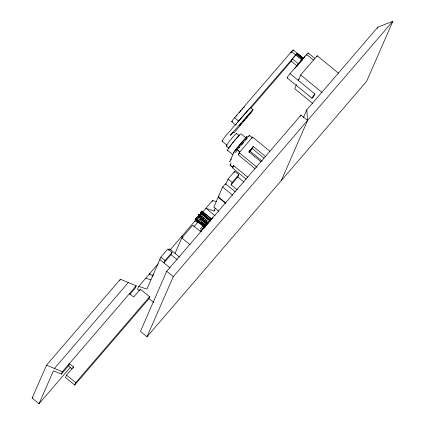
<?xml version="1.0" encoding="UTF-8"?>
<svg xmlns="http://www.w3.org/2000/svg" width="425" height="425" viewBox="0 0 425 425"><rect width="100%" height="100%" fill="white"/><g stroke="black" fill="none" stroke-linecap="round" stroke-linejoin="round"><path stroke-width="0.64" d="M231.009 163.051L230.116 165.15L230.456 164.799M232.895 167.418L230.095 165.128L232.895 167.418L233.814 165.314M248.938 136.388L249.401 135.32L237.012 149.669L235.684 152.336M292.012 51.574L290.663 52.96M244.407 106.856L243.504 107.668M293.293 49.959L303.285 58.384L297.426 53.343L296.724 53.821L238.691 121.098A4.579 0.372 -50.7 0 0 237.432 122.676M238.483 154.631L239.928 151.821L237.134 149.526M70.125 367.577L39.026 403.75L32.135 398.108L46.527 365.165L120.397 279.252L136.239 285.807L135.203 288.177L129.747 294.52M39.026 403.75L53.412 370.812L61.333 374.09L69.248 364.884M61.333 374.09L62.369 371.721L136.239 285.807M72.059 368.9L68.388 365.888L69.418 363.524L73.552 366.908L66.502 375.11L65.466 377.474L74.694 385.039L148.564 299.126L149.6 296.756L140.372 289.197L133.657 297.006L129.524 293.617M73.036 368.092L73.552 366.908M119.877 280.452L120.397 279.252M74.694 385.039L75.73 382.67L149.6 296.756M158.121 263.84L138.757 286.36L137.519 289.197L139.543 290.854M139.857 290.376L140.372 289.197M149.228 274.736L149.727 273.599L152.479 275.857L153.738 274.396M152.309 276.25L153.632 274.173M172.045 252.354L164.996 260.557L163.96 262.921L171.015 254.724L172.045 252.354L167.912 248.97L160.863 257.168L146.907 289.117L138.757 286.36M281.318 180.545L307.578 120.445L301.017 115.069L166.706 271.277L140.447 331.378L147.008 336.754L366.605 81.356L392.865 21.25L377.883 27.147L306.813 109.804L303.36 117.709M174.957 253.539L181.773 237.942L192.738 225.181L200.945 231.907M195.112 219.661L196.053 218.397L195.112 219.661L204.754 227.561M195.734 218.243L195.58 218.599L205.222 226.498L205.376 226.143L195.734 218.243L196.52 217.329L206.162 225.234M196.366 217.685L196.52 217.329M194.671 221.887L195.171 220.75L197.923 223.008M197.8 216.538L198.741 215.273L197.8 216.538L206.938 224.023M198.268 215.47L199.203 214.205L208.845 222.11L207.91 223.375L198.268 215.47L199.203 214.205M210.131 221.313L200.488 213.414L201.423 212.144M210.593 220.251L200.951 212.346L201.11 211.995L201.891 211.082L211.533 218.981L202.321 211.677M147.008 336.754L173.267 276.654L392.865 21.25M201.891 211.082L200.951 212.346M212.133 201.577L212.627 200.441L216.389 201.716M230.849 160.055L231.375 158.849M200.34 231.694L200.834 230.557L204.191 226.653M203.803 228.671L205.19 226.127L212.596 217.749L212.181 218.694M225.845 202.985L218.333 196.828L222.631 186.984L225.431 183.727L235.45 191.935M269.896 151.258L252.599 137.084L239.169 152.702L238.239 154.833L255.027 168.592M215.023 215.719L205.913 208.255L214.062 211.012L215.374 208M225.648 184.492L228.018 179.063L234.733 171.254L238.866 174.643L237.83 177.007L231.115 184.817L237.267 189.858M246.473 137.695L247.084 136.276L234.387 151.024L229.633 161.898L229.978 161.548M234.207 172.46L234.733 171.254M231.115 184.817L232.151 182.452L238.866 174.643M252.137 138.146L252.599 137.084M248.965 152.532L252.322 148.623L253.252 146.498L265.434 156.48M295.678 54.921L292.32 58.825L291.284 61.195L297.203 66.04M297.463 65.45L298.238 63.676L303.338 58.193M300.231 62.082L301.596 59.771L291.545 51.537L234.558 117.714A4.579 0.372 -50.7 0 0 231.976 121.157A4.579 0.372 -50.7 0 0 232.427 121.231M306.069 55.542L306.568 54.405A5.807 0.473 -50.7 0 1 308.183 53.221M296.512 84.501L294.684 88.682L312.502 103.28M298.074 80.92L300.682 74.954L317.209 55.733L338.587 73.254M316.689 56.929L317.209 55.733M300.486 116.28L301.017 115.069M314.835 93.946L313.592 96.783A5.807 0.473 -50.7 0 1 311.977 97.968A5.807 0.473 -50.7 0 1 314.835 93.946L290.041 73.626L306.568 54.405L313.374 59.983M377.352 28.363L377.883 27.147M291.189 52.318L291.545 51.537A4.579 0.372 -50.7 0 1 292.713 51.021M243.86 142.141C243.897 141.472 240.98 145.021 241.517 144.989M242.17 109.453L242.431 109.034M233.479 153.037L234.361 151.704M235.721 152.267L236.093 151.773M239.142 112.907L239.53 112.354M236.183 116.285L236.964 115.276M301.66 60.424L302.101 59.713L301.261 60.525M237.554 149.542L237.819 149.18M239.349 147.794L239.61 147.427M202.273 229.41L203.883 227.364M301.771 60.616L302.313 59.888M242.654 108.731L242.919 108.386M243.089 143.209L243.403 142.8M245.661 140.059L247.01 138.412M301.421 60.738L300.889 61.381M240.088 111.647L240.667 110.978M234.154 132.627L249.9 114.097A4.537 0.372 -50.7 0 0 252.992 109.921A4.537 0.372 -50.7 0 0 250.994 111.647L230.318 135.341A7.034 0.574 -50.7 0 1 233.41 132.664M251.026 107.934L291.29 61.179M294.95 68.382L302.51 59.585M303.354 58.607L305.033 56.653M298.302 80.399L299.152 79.411M54.448 368.443L128.318 282.529M32.135 398.108L33.001 397.099M253.252 146.498L248.779 151.704L260.955 161.686M168.396 250.293L169.596 248.896L179.616 257.109M200.488 213.414L201.269 212.5M170.122 249.879L196.026 219.752M197.317 218.248L198.608 216.75M199.899 215.252L201.184 213.754M202.475 212.25L212.627 200.441M218.333 196.828L219.13 195.898M193.848 226.907L198.47 221.542M199.729 220.076L200.568 219.098L206.55 224.002M214.062 211.012L214.901 210.04M205.45 225.186L206.709 223.725M211.533 218.981L210.747 219.895L201.11 211.995M238.834 147.916L239.466 147.22M251.834 137.976L252.2 137.615L249.401 135.32M202.927 225.755L200.494 229.011L200.786 228.825M241.756 144.76L242.053 144.442M240.911 110.713L241.241 110.415M145.807 278.157L150.822 279.857M46.527 365.165L62.369 371.721M308.247 53.003L314.824 58.395M297.091 53.492L303.009 58.337M296.724 53.821L302.637 58.671M296.246 54.304L302.159 59.155M292.32 58.825L298.238 63.676M300.682 74.954L322.06 92.475M287.119 77.865L311.913 98.186M250.596 107.732L253.045 109.735M234.558 117.714L238.691 121.098M231.731 121.709L235.859 125.099M245.793 137.769L241.023 133.859A10.933 0.892 -50.7 0 0 240.683 133.944A10.667 0.871 -50.7 0 0 229.112 147.401A10.933 0.892 -50.7 0 0 227.88 150.227M236.667 133.482L239.466 135.777M252.322 148.623L263.999 158.19M250.086 151.231L262.262 161.213M237.012 149.669L239.812 151.959M239.169 152.702L256.976 167.296M222.084 141.158L227.173 145.329M226.297 146.104L229.096 148.394M227.54 150.317L232.788 154.615M247.796 177.241L233.548 165.569L232.496 167.976L246.234 179.233M237.83 177.007L243.982 182.049M228.018 179.063L232.151 182.452M222.631 186.984L232.65 195.192M225.638 203.458L218.126 197.301L213.823 207.145L218.833 211.246M202.948 213.393L203.963 214.227M200.643 213.058L210.285 220.958M199.128 214.386L202.173 216.877M203.187 217.712L204.202 218.54M205.727 219.789L206.741 220.623M200.573 215.81L202.093 217.058M203.107 217.887L204.122 218.721M198.422 215.119L208.064 223.019M197.954 216.182L207.597 224.081M201.439 221.845L205.498 225.17M195.272 219.305L204.914 227.21M200.834 230.557L201.753 231.312M181.735 236.369L183.117 237.501M181.773 237.942L189.975 244.662M171.015 254.724L177.167 259.765M160.863 257.168L164.996 260.557M159.827 259.537L170.112 267.962M166.706 271.277L173.267 276.654M148.654 298.323L153.717 302.473M66.502 375.11L75.73 382.67M306.813 109.804L307.578 120.445M222.503 141.02A7.034 0.574 -50.7 0 1 223.178 139.235A7.034 0.574 -50.7 0 1 227.869 133.333L248.545 109.639A4.537 0.372 -50.7 0 1 250.543 107.913M235.912 124.907A4.579 0.372 -50.7 0 1 236.438 124.036M287.417 77.791A5.807 0.473 -50.7 0 1 290.041 73.626M234.982 150.833A10.667 0.871 -50.7 0 1 245.124 138.895M229.585 147.273A8.171 0.664 -50.7 0 1 231.333 144.766M232.544 143.188A8.171 0.664 -50.7 0 1 233.532 141.95M234.207 141.127A8.171 0.664 -50.7 0 1 235.227 139.921M236.518 138.454A8.171 0.664 -50.7 0 1 238.568 136.345M226.578 146.03A8.171 0.664 -50.7 0 1 231.072 139.241A8.171 0.664 -50.7 0 1 236.597 133.843M249.454 151.289L251.706 148.607L249.454 151.289M239.615 125.455L241.405 123.335L239.615 125.455M242.739 121.826L244.529 119.712L242.739 121.826M245.863 118.203L247.653 116.083L245.863 118.203M248.981 114.575L250.771 112.46L248.981 114.575"/></g></svg>
